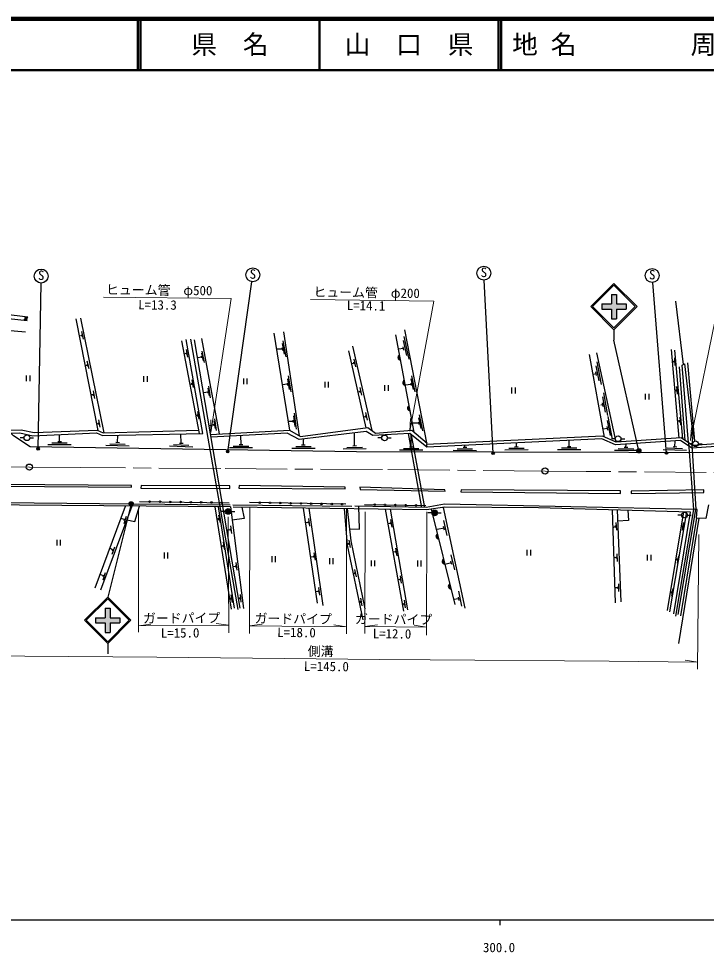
# Model space of a CAD drawing. Units: millimetres at full size, sheet at 1:1000; details may follow other scales. Extents: x 40000 to 680000, y 20000 to 380000.
# Drawn here: x 274625 to 408070, y 198715 to 380000 of the extents above; entities that cross this region are included whole.
import ezdxf
from ezdxf.enums import TextEntityAlignment as Align

# ---------------------------------------------------------------- set-up
doc = ezdxf.new("R2010")
doc.units = ezdxf.units.MM
doc.header["$LTSCALE"] = 1000
doc.linetypes.add('CHAIN', pattern=[18.5, 12, -1.5, 3.5, -1.5])
for name, color, linetype, lineweight in [('M-BGD', 7, 'Continuous', 25), ('M-BGD-EXST', 7, 'Continuous', 25), ('M-BMK', 2, 'CHAIN', 13), ('M-BMK-SRVR', 3, 'Continuous', 25), ('M-STR-HTXT', 7, 'Continuous', 13), ('M-STR-STRC', 7, 'Continuous', 25), ('M-TTL', 2, 'Continuous', 140), ('M-TTL-BAND', 7, 'Continuous', 25), ('M-TTL-LINE', 7, 'Continuous', 50)]:
    doc.layers.add(name, color=color, linetype=linetype, lineweight=lineweight)
doc.layers.add('M-TTL-TXT', color=7, linetype='Continuous')
doc.styles.add('ＭＳ ゴシック', font='')
doc.styles.get('ＭＳ ゴシック').set_extended_font_data('MS Gothic')

msp = doc.modelspace()

# ---------------------------------------------------------------- hatches: boundary and pattern name
at = {"layer": 'M-BGD'}
for points in [[(276267, 321383), (275645, 321452, -0.84072)], [(275799, 322128), (276421, 322052, -0.84072)], [(348546, 314696), (348730, 313722, -0.82183)], [(349473, 309783), (349657, 308809, -0.82183)], [(350401, 304870), (350585, 303896, -0.82183)], [(315825, 284326, -1), (314725, 284326, -1)], [(355893, 284039, -1), (354793, 284039, -1)], [(356134, 278957), (355897, 279919, 0.82183)], [(357329, 274102), (357092, 275064, 0.82183)], [(358288, 270209), (358525, 269247, -0.82183)]]:
    msp.add_hatch(color=256, dxfattribs=at).paths.add_polyline_path(points)
at = {"layer": 'M-BGD-EXST'}
for points in [[(278604, 296602, -1), (278165, 296363, -0.41421), (278265, 296702, -0.41421)], [(315408, 296046, -1), (314969, 295807, -0.41421), (315069, 296146, -0.41421)], [(366905, 295729, -1), (366466, 295490, -0.41421), (366566, 295829, -0.41421)], [(400555, 295781, -1), (400116, 295542, -0.41421), (400216, 295881, -0.41421)]]:
    msp.add_hatch(color=256, dxfattribs=at).paths.add_polyline_path(points)
at = {"layer": 'M-STR-STRC'}
for points in [[(387785, 324608), (389645, 324608), (389646, 326468), (390646, 326468), (390645, 324608), (392505, 324608), (392505, 323608), (390645, 323608), (390645, 321748), (389645, 321748), (389645, 323608), (387785, 323608)], [(394648, 295886, -0.41421), (394771, 296438, -0.41421), (395323, 296316, -1)], [(296109, 285594, -0.41421), (296232, 286146, -0.41421), (296784, 286023, -1)], [(289537, 263680), (291398, 263679), (291399, 265539), (292399, 265539), (292398, 263679), (294257, 263679), (294257, 262679), (292398, 262679), (292397, 260819), (291397, 260819), (291398, 262679), (289537, 262680)]]:
    msp.add_hatch(color=256, dxfattribs=at).paths.add_polyline_path(points)

# ---------------------------------------------------------------- linework, layer by layer
at = {"layer": 'M-BGD'}
for p, q in [((403625, 312865), (402136, 325164)), ((285714, 321687), (289990, 300053)), ((291193, 299561), (286709, 321823)), ((287183, 317764), (286893, 319236)), ((329089, 299028), (326056, 319212)), ((353928, 297346), (349568, 319590)), ((286890, 318471), (286630, 318420)), ((286924, 318299), (286857, 318643)), ((306193, 317442), (309627, 299463)), ((307953, 317764), (317175, 265265)), ((317591, 265558), (308757, 317672)), ((313564, 299361), (310145, 317927)), ((324146, 318938), (327182, 300086)), ((326505, 314354), (325946, 317454)), ((351373, 299717), (347800, 318635)), ((349934, 314567), (349292, 317498)), ((350387, 313899), (349425, 318295)), ((307481, 314263), (307218, 315739)), ((310691, 313254), (310224, 315455)), ((325812, 315829), (324650, 315808)), ((325856, 315588), (325769, 316070)), ((326205, 314833), (325832, 316900)), ((342053, 300549), (338714, 315510)), ((339398, 316399), (343127, 300057)), ((349320, 315968), (348324, 315859)), ((349395, 315626), (349245, 316310)), ((402780, 298570), (401345, 315734)), ((403505, 298409), (401982, 315650)), ((307201, 314975), (306682, 314882)), ((307232, 314802), (307171, 315147)), ((310164, 314292), (309359, 314124)), ((310200, 314121), (310128, 314463)), ((310466, 313589), (310155, 315057)), ((340053, 312420), (339700, 313878)), ((388305, 298757), (385417, 314769)), ((390555, 297768), (386832, 315086)), ((402036, 312653), (401944, 314150)), ((287965, 312706), (287511, 312594)), ((288004, 312535), (287926, 312876)), ((288278, 312008), (287944, 313470)), ((339731, 313114), (339274, 312998)), ((339772, 312944), (339690, 313284)), ((387300, 309655), (386723, 312599)), ((387739, 308976), (386873, 313392)), ((401840, 313392), (401542, 313374)), ((401851, 313217), (401830, 313567)), ((403970, 298103), (402879, 312426)), ((405869, 298062), (404459, 313163)), ((276096, 310703), (276096, 309585)), ((276763, 310703), (276763, 309585)), ((298868, 310581), (298868, 309463)), ((299535, 310581), (299535, 309463)), ((318235, 310160), (318235, 309042)), ((318901, 310160), (318901, 309042)), ((327194, 308001), (326867, 310075)), ((327484, 307515), (326992, 310626)), ((351243, 308009), (350797, 310061)), ((351560, 307541), (350891, 310619)), ((386717, 311069), (386108, 310936)), ((386785, 310726), (386650, 311412)), ((308270, 309086), (307808, 308988)), ((308305, 308915), (308235, 309258)), ((308568, 308382), (308267, 309851)), ((311634, 306747), (311407, 308230)), ((311840, 306399), (311498, 308623)), ((326823, 309005), (325762, 308902)), ((326861, 308763), (326785, 309247)), ((334015, 309489), (334015, 308371)), ((334681, 309489), (334681, 308371)), ((341222, 306886), (340921, 308355)), ((345630, 308866), (345630, 307748)), ((346297, 308866), (346297, 307748)), ((350815, 308990), (349654, 308819)), ((350867, 308751), (350763, 309230)), ((370293, 308360), (370293, 307242)), ((370960, 308360), (370960, 307242)), ((402495, 307093), (402350, 308586)), ((289129, 306950), (288625, 306957)), ((289162, 306778), (289097, 307122)), ((289418, 306242), (289136, 307715)), ((311372, 307466), (310506, 307355)), ((311399, 307293), (311346, 307639)), ((340924, 307591), (340501, 307504)), ((340959, 307419), (340889, 307762)), ((388515, 303613), (387999, 306569)), ((388939, 302926), (388166, 307359)), ((396217, 307179), (396217, 306061)), ((396883, 307179), (396883, 306061)), ((402273, 307825), (402008, 307800)), ((402290, 307651), (402256, 308000)), ((387962, 305039), (387578, 304975)), ((388022, 304695), (387901, 305384)), ((309374, 302956), (309005, 302888)), ((309406, 302784), (309342, 303128)), ((309659, 302246), (309384, 303721)), ((328276, 300802), (327990, 302882)), ((328556, 300310), (328127, 303431)), ((342006, 302748), (341584, 302651)), ((342045, 302577), (341967, 302918)), ((342318, 302049), (341987, 303512)), ((353044, 299980), (352377, 303059)), ((389878, 298356), (389049, 302779)), ((290152, 301374), (289745, 301293)), ((290186, 301202), (290117, 301545)), ((290445, 300667), (290153, 302138)), ((312553, 301119), (311591, 300955)), ((312583, 300946), (312524, 301291)), ((312827, 300405), (312575, 301883)), ((313038, 300061), (312660, 302278)), ((327925, 301814), (326911, 301768)), ((327959, 301571), (327892, 302056)), ((352300, 301430), (351045, 301449)), ((352352, 301191), (352248, 301670)), ((352728, 300449), (352283, 302501)), ((389445, 299038), (388893, 301987)), ((402893, 301853), (402509, 301817)), ((402910, 301679), (402877, 302028)), ((403113, 301121), (402971, 302614)), ((282554, 297919), (282554, 299242)), ((293818, 297732), (293851, 299136)), ((306170, 297576), (306067, 299389)), ((339821, 297087), (339796, 299584)), ((350225, 299464), (352787, 285105)), ((350793, 296864), (350760, 299285)), ((353431, 285094), (350863, 299201)), ((388874, 300457), (388027, 300299)), ((388938, 300113), (388810, 300801)), ((275670, 298626), (274920, 298626)), ((276770, 298626), (277520, 298626)), ((280304, 297319), (284804, 297319)), ((281054, 297619), (284054, 297619)), ((282204, 297919), (282904, 297919)), ((292311, 297468), (295310, 297397)), ((293468, 297740), (294168, 297724)), ((304659, 297334), (307657, 297218)), ((305820, 297589), (306520, 297562)), ((317428, 297325), (318128, 297325)), ((317778, 297325), (317766, 299059)), ((329890, 297237), (329928, 298416)), ((345081, 298606), (344331, 298606)), ((346181, 298606), (346931, 298606)), ((353786, 297339), (353810, 296818)), ((371221, 296899), (371214, 297631)), ((381457, 296943), (381457, 298109)), ((390399, 298435), (389649, 298435)), ((391499, 298435), (392249, 298435)), ((392481, 296817), (392489, 297372)), ((401983, 296890), (402024, 297998)), ((404634, 297666), (405573, 284697)), ((405425, 297458), (404675, 297458)), ((406525, 297458), (407275, 297458)), ((291554, 297186), (296053, 297079)), ((303898, 297063), (308395, 296890)), ((315528, 296725), (320028, 296725)), ((316278, 297025), (319278, 297025)), ((327640, 296637), (332140, 296637)), ((328390, 296937), (331390, 296937)), ((329540, 297237), (330240, 297237)), ((337582, 296448), (342081, 296527)), ((338327, 296761), (341326, 296814)), ((339471, 297081), (340171, 297093)), ((348546, 296254), (353046, 296275)), ((349295, 296557), (352295, 296572)), ((350443, 296863), (351143, 296866)), ((358972, 296197), (363472, 296161)), ((359724, 296491), (362724, 296467)), ((360876, 296782), (361576, 296776)), ((361226, 296779), (361229, 297165)), ((368976, 296279), (373476, 296319)), ((369724, 296586), (372724, 296612)), ((370871, 296896), (371571, 296902)), ((379207, 296343), (383707, 296343)), ((379957, 296643), (382957, 296643)), ((381107, 296943), (381807, 296943)), ((390223, 296249), (394722, 296186)), ((390977, 296539), (393976, 296496)), ((392131, 296822), (392831, 296813)), ((399712, 296374), (404209, 296207)), ((400473, 296646), (403471, 296535)), ((401633, 296903), (402333, 296877)), ((405272, 297246), (406033, 284687)), ((289470, 269503), (295348, 285358)), ((296587, 285348), (290477, 269031)), ((298040, 286257), (315448, 286001)), ((312711, 285216), (315855, 265320)), ((316524, 265551), (313434, 285210)), ((315750, 285191), (318236, 265498)), ((339292, 285272), (316166, 285544)), ((338085, 285717), (319395, 286056)), ((332619, 266539), (329888, 284979)), ((330924, 284965), (333679, 266063)), ((341721, 285675), (353655, 285466)), ((345768, 284758), (349287, 264978)), ((346684, 284745), (350066, 265214)), ((354702, 284774), (359258, 266268)), ((356976, 285086), (361217, 265528)), ((390468, 266595), (389844, 284640)), ((405573, 284697), (402113, 263966)), ((402617, 264292), (406033, 284687)), ((295154, 282740), (294459, 282961)), ((295070, 281980), (295524, 283409)), ((295101, 282573), (295207, 282907)), ((313456, 282813), (313103, 282738)), ((313492, 282642), (313420, 282984)), ((313759, 282110), (313447, 283578)), ((314725, 284326), (313975, 284326)), ((315825, 284326), (316575, 284326)), ((331132, 281477), (330904, 282959)), ((354793, 284039), (354043, 284039)), ((355893, 284039), (356643, 284039)), ((390757, 284613), (391476, 266753)), ((403610, 284243), (400485, 265112)), ((400981, 264838), (404260, 284225)), ((403290, 283620), (402540, 283620)), ((406630, 283000), (402668, 258680)), ((406186, 283025), (403029, 264074)), ((404390, 283620), (405140, 283620)), ((315965, 280050), (315802, 281541)), ((330869, 282195), (330313, 282108)), ((330896, 282022), (330843, 282368)), ((346829, 282011), (346274, 281913)), ((346859, 281839), (346798, 282184)), ((347107, 281299), (346846, 282776)), ((357165, 281053), (355865, 280820)), ((357241, 280711), (357089, 281394)), ((357783, 279654), (357132, 282582)), ((390476, 281390), (390084, 281198)), ((390489, 281215), (390463, 281564)), ((390681, 280653), (390569, 282149)), ((403446, 281433), (403159, 281485)), ((403415, 281260), (403477, 281605)), ((403459, 280668), (403727, 282144)), ((315734, 280779), (315037, 280626)), ((315753, 280606), (315715, 280953)), ((282012, 278831), (282012, 277713)), ((282679, 278831), (282679, 277713)), ((292790, 276048), (293297, 277460)), ((314325, 277581), (313929, 277509)), ((314354, 277408), (314296, 277753)), ((314599, 276866), (314347, 278345)), ((338748, 278007), (338432, 277943)), ((338783, 277836), (338713, 278179)), ((339044, 277302), (338745, 278772)), ((292903, 276805), (292309, 277162)), ((292843, 276640), (292962, 276969)), ((302839, 276323), (302839, 275205)), ((303506, 276323), (303506, 275205)), ((323756, 275605), (323756, 274487)), ((324423, 275605), (324423, 274487)), ((331960, 275366), (331896, 275710)), ((332212, 274828), (331939, 276303)), ((347822, 276406), (347244, 276458)), ((347852, 276234), (347793, 276579)), ((348099, 275693), (347842, 277171)), ((359236, 272956), (358526, 275871)), ((373268, 276897), (373268, 275779)), ((373934, 276897), (373934, 275779)), ((390833, 274602), (390797, 276101)), ((396605, 275884), (396605, 274766)), ((397272, 275884), (397272, 274766)), ((402448, 274255), (402716, 275731)), ((316817, 273459), (316764, 273805)), ((317053, 272914), (316825, 274396)), ((331928, 275538), (331304, 275418)), ((334949, 275218), (334949, 274100)), ((335615, 275218), (335615, 274100)), ((343040, 274824), (343040, 273706)), ((343706, 274824), (343706, 273706)), ((352009, 274776), (352009, 273658)), ((352675, 274776), (352675, 273658)), ((358590, 274343), (357344, 274040)), ((358673, 274003), (358507, 274683)), ((390665, 275348), (390165, 275336)), ((390669, 275173), (390661, 275523)), ((402435, 275020), (402148, 275072)), ((402403, 274848), (402466, 275192)), ((291105, 271828), (290423, 272073)), ((290993, 271072), (291499, 272483)), ((291046, 271663), (291164, 271993)), ((316791, 273632), (316236, 273547)), ((339878, 272297), (339597, 272235)), ((339915, 272125), (339842, 272468)), ((340180, 271594), (339870, 273061)), ((348668, 271086), (348214, 271011)), ((348696, 270913), (348640, 271259)), ((348935, 270369), (348697, 271850)), ((391098, 268748), (391065, 270248)), ((332818, 268788), (332299, 268701)), ((332846, 268615), (332790, 268961)), ((333086, 268072), (332847, 269553)), ((360636, 265930), (360039, 268870)), ((390931, 269495), (390368, 269482)), ((390935, 269320), (390928, 269669)), ((401341, 268624), (401067, 268673)), ((401309, 268452), (401372, 268796)), ((401354, 267859), (401622, 269335)), ((315824, 267378), (315539, 267320)), ((315854, 267206), (315793, 267551)), ((316101, 266666), (315841, 268143)), ((317572, 267438), (317273, 267434)), ((317591, 267264), (317554, 267612)), ((317801, 266708), (317642, 268200)), ((341012, 266723), (340751, 266679)), ((341041, 266551), (340983, 266896)), ((341285, 266009), (341034, 267488)), ((349470, 266143), (349425, 266490)), ((349692, 265592), (349500, 267080)), ((360043, 267340), (359024, 267218)), ((360113, 266997), (359974, 267683)), ((349448, 266317), (349058, 266266))]:
    msp.add_line(p, q, dxfattribs=at)
for points in [[(276421, 322052), (267404, 323149), (267170, 322388), (276303, 321379)], [(457354, 303229), (454745, 299873), (451285, 297515), (445789, 295638), (340199, 295895), (276871, 296841), (273629, 298980), (269424, 303274), (267287, 307916), (266483, 314191), (267008, 319948), (275944, 319207)], [(76475, 300513), (190484, 300959), (191880, 300275), (214976, 300030), (216651, 299026), (239593, 299583), (254993, 299234), (274855, 299592), (277342, 298997), (289716, 299579), (290879, 299074), (310351, 299478), (307151, 317704)], [(404634, 297666), (403398, 312749), (403851, 312982), (405441, 299222), (405272, 297246)], [(457566, 304158), (456057, 302704), (454094, 301117), (452229, 299888), (449697, 298747), (446152, 297501), (443467, 296822), (438110, 298113), (429909, 297875), (428553, 298761), (419206, 298102), (405416, 297152), (403216, 298598), (390555, 297768), (387905, 298933), (353786, 297339)], [(457674, 303537), (456402, 302313), (454402, 300695), (452481, 299430), (449891, 298263), (446302, 297001), (443470, 296285), (438055, 297590), (429760, 297349), (428415, 298229), (419242, 297582), (405277, 296619), (403076, 298067), (390462, 297239), (387808, 298406), (353810, 296818)], [(76478, 300908), (190673, 301347), (191911, 300793), (215203, 300369), (216884, 299489), (237902, 300083), (251697, 299743), (275127, 300139), (277613, 299666), (289849, 300121), (291021, 299556), (309499, 300132)], [(311876, 299271), (327182, 300086), (329323, 298898), (342383, 300592), (343870, 299522), (350924, 300095), (353877, 297607)], [(353810, 296818), (350518, 299481), (343351, 299075), (342036, 299849), (329042, 298311), (326752, 299514), (311962, 298764)], [(315640, 285567), (258578, 286092), (252117, 287826)], [(315750, 285191), (258384, 285662), (252124, 287476)], [(295601, 282716), (297179, 282399), (298087, 285336)], [(317914, 285146), (318361, 282927), (316072, 282638)], [(401740, 264469), (404971, 284204), (375530, 285052), (357304, 285131), (353772, 284646), (316262, 285169)], [(341457, 263279), (338444, 277789), (337880, 284868)], [(338401, 284861), (339051, 278603), (341807, 265434)], [(338809, 280928), (340795, 280891), (340610, 285319)], [(408522, 285586), (407945, 282925), (406186, 283025), (406286, 284682), (357289, 285734), (353708, 285089), (339842, 285333)], [(392868, 284553), (392989, 282532), (390844, 282446)]]:
    msp.add_lwpolyline(points, dxfattribs=at)
for points in [[(271261, 289582), (271229, 289226), (296545, 289015), (296545, 289354)], [(298386, 289333), (298324, 288859), (315617, 288805), (315590, 289266)], [(317423, 289360), (317379, 288849), (338001, 288693), (338001, 289048)], [(340849, 289013), (340881, 288597), (357394, 288230), (357346, 288534)], [(360519, 288530), (360418, 288127), (391421, 287824), (391421, 288304)], [(393490, 288286), (393464, 287809), (407617, 287985), (407617, 288487)]]:
    msp.add_lwpolyline(points, close=True, dxfattribs=at)
for centre, radius in [((276220, 298626), 550), ((345631, 298606), 550), ((390949, 298435), 550), ((405975, 297458), 550), ((300040, 286228), 150), ((302039, 286198), 150), ((304039, 286169), 150), ((306039, 286139), 150), ((308039, 286110), 150), ((310039, 286081), 150), ((312038, 286051), 150), ((314038, 286022), 150), ((315275, 284326), 550), ((321395, 286020), 150), ((323395, 285983), 150), ((325394, 285947), 150), ((327394, 285911), 150), ((329394, 285874), 150), ((331393, 285838), 150), ((333393, 285802), 150), ((335393, 285766), 150), ((337392, 285729), 150), ((343721, 285640), 150), ((345721, 285605), 150), ((347720, 285570), 150), ((349720, 285535), 150), ((351720, 285500), 150), ((355343, 284039), 550), ((403840, 283620), 550)]:
    msp.add_circle(centre, radius, dxfattribs=at)
for centre, radius, start, end in [((275950, 321363), 318, 3.58682, 163.80455), ((276117, 322144), 318, 182.95554, 343.17327), ((348734, 314227), 505, 111.86424, 269.52243), ((349662, 309314), 505, 111.86424, 269.52243), ((350589, 304401), 505, 111.86424, 269.52243), ((356110, 279461), 505, 115.00207, 272.66026), ((357306, 274606), 505, 115.00207, 272.66026), ((358501, 269751), 505, 115.00207, 272.66026)]:
    msp.add_arc(centre, radius, start, end, dxfattribs=at)
at = {"layer": 'M-BGD-EXST'}
for p, q in [((278385, 296482), (278960, 328675)), ((315188, 295926), (319873, 328921)), ((366686, 295610), (364969, 329231)), ((400336, 295661), (397680, 328792))]:
    msp.add_line(p, q, dxfattribs=at)
for centre, radius in [((364900, 330579), 1350), ((278984, 330025), 1350), ((320063, 330258), 1350), ((397572, 330137), 1350), ((278385, 296482), 250), ((315188, 295926), 250), ((366686, 295610), 250), ((400336, 295661), 250)]:
    msp.add_circle(centre, radius, dxfattribs=at)
at = {"layer": 'M-BMK'}
msp.add_lwpolyline([(470502, 291420), (445348, 291746), (426541, 291759), (384727, 292083), (376767, 292170), (345227, 292452), (313830, 292633), (286660, 292834), (276704, 292921), (244193, 293117), (186615, 293527), (176714, 293592), (149908, 294052), (118967, 294366), (95029, 294661), (76441, 294846)], dxfattribs=at)
at = {"layer": 'M-BMK-SRVR'}
for centre in [(276704, 292921), (376767, 292170)]:
    msp.add_circle(centre, 600, dxfattribs=at)
at = {"layer": 'M-STR-HTXT'}
for p, q in [((311916, 299652), (311941, 302107)), ((350560, 299886), (350662, 302339)), ((405015, 298103), (405164, 300554)), ((297849, 260854), (297906, 284990)), ((319488, 285151), (319434, 260606)), ((338223, 260530), (338235, 284799)), ((315419, 260738), (315257, 283280)), ((341849, 284274), (341796, 260596)), ((353770, 260326), (353859, 284265)), ((406386, 253688), (406621, 279843)), ((297852, 262093), (300281, 262452)), ((297852, 262093), (315409, 262219)), ((315409, 262219), (312975, 262543)), ((319437, 262134), (321873, 262446)), ((319437, 262134), (338224, 261906)), ((338224, 261906), (335797, 262277)), ((341799, 261983), (344232, 262298)), ((341799, 261983), (353776, 261854)), ((353776, 261854), (351349, 262222)), ((406399, 255073), (403971, 255437))]:
    msp.add_line(p, q, dxfattribs=at)
for points in [[(291085, 325927), (315854, 325696), (311916, 299652)], [(331274, 325485), (355193, 325167), (350560, 299886)], [(405015, 298103), (410360, 324398), (434411, 324188)], [(258679, 256318), (301447, 256019), (344711, 255593), (354469, 255517), (389211, 255227), (406399, 255073)]]:
    msp.add_lwpolyline(points, dxfattribs=at)
at = {"layer": 'M-STR-STRC'}
for p, q in [((385644, 324108), (390144, 328608)), ((385998, 324108), (390144, 328255)), ((394645, 324108), (390144, 328608)), ((394291, 324108), (390144, 328255)), ((389646, 326468), (389645, 324608)), ((389646, 326468), (390646, 326468)), ((390646, 326468), (390645, 324608)), ((387785, 324608), (387785, 323608)), ((387785, 324608), (389645, 324608)), ((390645, 324608), (392505, 324608)), ((392505, 324608), (392505, 323608)), ((385644, 324108), (390144, 319608)), ((385998, 324108), (390144, 319961)), ((387785, 323608), (389645, 323608)), ((389645, 323608), (389645, 321748)), ((390144, 319961), (394291, 324108)), ((390145, 319608), (394645, 324108)), ((390645, 323608), (392505, 323608)), ((390645, 323608), (390645, 321748)), ((389645, 321748), (390645, 321748)), ((390145, 319608), (390145, 317608)), ((394985, 296101), (390145, 317608)), ((296447, 285808), (291897, 267680)), ((287397, 263180), (291897, 267680)), ((287751, 263180), (291897, 267326)), ((296397, 263179), (291897, 267680)), ((296044, 263179), (291897, 267326)), ((291399, 265539), (291398, 263679)), ((291399, 265539), (292399, 265539)), ((292399, 265539), (292398, 263679)), ((287397, 263180), (291897, 258679)), ((287751, 263180), (291897, 259032)), ((289537, 263680), (289537, 262680)), ((289537, 263680), (291398, 263679)), ((291897, 259032), (296044, 263179)), ((291897, 258679), (296397, 263179)), ((292398, 263679), (294257, 263679)), ((294257, 263679), (294257, 262679)), ((289537, 262680), (291398, 262679)), ((291398, 262679), (291397, 260819)), ((292398, 262679), (292397, 260819)), ((292398, 262679), (294257, 262679)), ((291397, 260819), (292397, 260819)), ((291897, 258679), (291897, 256679))]:
    msp.add_line(p, q, dxfattribs=at)
for centre in [(394985, 296101), (296447, 285808)]:
    msp.add_circle(centre, 400, dxfattribs=at)
at = {"layer": 'M-TTL'}
msp.add_line((680000, 380000), (40000, 380000), dxfattribs=at)
at = {"layer": 'M-TTL-BAND'}
for p, q in [((40000, 205000), (579000, 205000)), ((368000, 205000), (368000, 204000))]:
    msp.add_line(p, q, dxfattribs=at)
at = {"layer": 'M-TTL-LINE'}
for p, q in [((297750, 380000), (297750, 370000)), ((298250, 380000), (298250, 370000)), ((333000, 380000), (333000, 370000)), ((367750, 380000), (367750, 370000)), ((368250, 380000), (368250, 370000)), ((40000, 370000), (680000, 370000))]:
    msp.add_line(p, q, dxfattribs=at)

# ---------------------------------------------------------------- texts
at = {"layer": 'M-BGD-EXST', "style": 'ＭＳ ゴシック'}
for p in [(278329, 328732), (319408, 328965), (364245, 329287), (396916, 328845)]:
    msp.add_text('S', height=1833, rotation=358.508, dxfattribs=at).set_placement(p, align=Align.BOTTOM_LEFT)
at = {"layer": 'M-STR-HTXT', "style": 'ＭＳ ゴシック'}
for s, rotation, p in [('ヒューム管\u3000φ500', 359.465, (291568, 325923)), ('ヒューム管\u3000φ200', 359.238, (331818, 325478)), ('L=13.3', 359.465, (297814, 323004)), ('L=14.1', 359.238, (338281, 322871)), ('ガードパイプ', 0.412, (298758, 262099)), ('ガードパイプ', 359.307, (320385, 262122)), ('ガードパイプ', 359.382, (339877, 262004)), ('L=15.0', 0.412, (302220, 259248)), ('L=18.0', 359.307, (324784, 259406)), ('L=12.0', 359.382, (343319, 259154)), ('側溝', 359.435, (330708, 255731)), ('L=145.0', 359.435, (329961, 252811))]:
    msp.add_text(s, height=1833, rotation=rotation, dxfattribs=at).set_placement(p, align=Align.BOTTOM_LEFT)
at = {"layer": 'M-TTL-BAND', "style": 'ＭＳ ゴシック'}
msp.add_text('300.0', height=1833, dxfattribs=at).set_placement((367844, 198195), align=Align.BOTTOM_CENTER)
at = {"layer": 'M-TTL-TXT', "style": 'ＭＳ ゴシック'}
for s, p in [('県\u3000名', (315625, 375000)), ('山\u3000口\u3000県', (350375, 375000))]:
    msp.add_text(s, height=3666, dxfattribs=at).set_placement(p, align=Align.MIDDLE_CENTER)
for s, p in [('地 名', (370380, 375000)), ('周南市大字長穂', (405024, 375000))]:
    msp.add_text(s, height=3666, dxfattribs=at).set_placement(p, align=Align.MIDDLE_LEFT)

doc.saveas('drawing.dxf')
